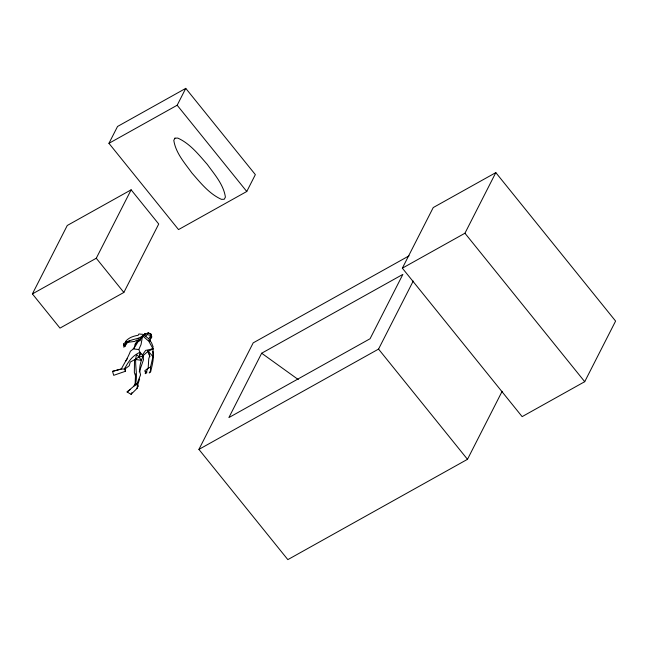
<?xml version="1.0" encoding="UTF-8"?>
<svg xmlns="http://www.w3.org/2000/svg" width="648" height="648" viewBox="0 0 648 648"><rect width="100%" height="100%" fill="white"/><g stroke="black" fill="none" stroke-linecap="round" stroke-linejoin="round"><path stroke-width="0.97" d="M152.839 351.305C154.281 358.393 152.167 365.026 150.628 371.96L149.218 372.924L150.441 371.012L150.538 367.124L152.985 356.667L153.066 348.843L148.748 341.156L142.601 335.883C137.19 340.532 127.057 338.045 125.202 346.559M149.315 340.079L150.603 338.855L151.154 334.255L148.449 332.845L145.541 334.036M135.116 384.774L135.545 373.937M144.755 370.786L148.181 368.169L148.765 358.773L149.656 356.019L147.59 350.892M144.869 335.227L145.087 333.599L143.969 335.121M143.184 355.533L147.809 351.564L153.066 348.843L145.646 350.39L142.746 354.448L143.151 356.181C140.365 361.786 138.607 368.761 140.567 374.868L137.165 383.341L127.089 391.951L131.082 394.316L137.02 388.46L137.384 386.208M124.497 369.352L129.276 365.731L130.24 362.07L135.165 359.389L141.159 360.312L139.061 356.91L140.017 352.293C132.54 355.566 128.596 361.276 124.934 368.169L125.566 371.231L113.684 375.33L112.558 371.361L121.322 369.004C124.4 363.083 128.102 357.485 130.426 351.167C136.234 347.644 137.522 340.2 142.601 335.883L141.013 344.639L138.793 349.547L140.017 352.293L143.151 356.181L143.492 359.681L139.263 371.911M146.691 371.563L144.901 371.701L146.934 372.689L145.184 373.694L146.691 371.563L147.388 368.809M134.055 348.559L135.189 344.153L137.83 340.07M152.458 348.292L153.179 346.939L151.575 342.881L148.789 338.783L150.676 335.453L147.169 334.595L145.427 336.66M137.506 385.455L139.628 379.023M144.026 336.02L145.087 333.599M137.02 388.46L138.113 386.087L137.165 383.341L133.893 386.087L135.667 383.195C138.032 373.58 133.966 363.787 136.542 354.586L139.061 356.91L143.151 356.181M131.082 394.316L131.876 392.607M129.268 340.767L126.927 341.861L125.809 343.918L125.785 341.164C128.912 337.584 133.593 335.964 138.17 335.3L138.858 333.979L143.022 334.36L148.789 338.783M108.945 143.329L117.539 126.473L185.765 88.371L255.353 174.628L246.767 191.492L178.532 229.586L108.945 143.329L177.171 105.235L185.765 88.371M32.4 293.909L67.262 225.48L131.131 189.823L158.72 224.014L123.857 292.442L59.989 328.107L32.4 293.909L96.269 258.252L131.131 189.823M502.151 391.287L467.483 459.319L287.842 559.629L198.912 449.404L253.19 342.873L409.058 255.839M261.671 353.225L228.882 417.579L370.073 338.742L402.862 274.388L261.671 353.225L298.266 379.558M402.351 268.175L433.237 207.562L495.817 172.619L615.6 321.076L584.715 381.688L522.134 416.632L402.351 268.175L464.94 233.231L495.817 172.619M198.912 449.404L378.554 349.094L413.221 281.062M140.859 353.419L139.061 356.91L135.165 359.389L134.492 361.244L134.347 372.446L135.44 375.751M127.381 342.387L134.752 341.407L136.809 340.087L139.855 340.872L142.601 335.883M112.558 371.361L121.322 369.004L124.376 369.068L124.934 368.169M125.493 361.471L127.47 358.482M150.603 338.855L151.818 337.025L151.154 334.255L147.752 333.072M147.169 334.595L148.449 332.845M135.189 344.153L137.862 341.48M123.703 343.902L124.505 346.421L124.926 344.59L123.889 347.304L123.703 343.902L126.174 341.512M143.718 335.381L144.804 334.352M149.332 341.35L150.514 340.33L149.008 340.362M127.089 391.951L130.288 389.48M125.574 344.185L126.862 343.375M148.181 368.169L150.538 367.124M151.122 349.248L153.066 348.843M133.391 348.908L138.793 349.547M136.153 384.353L138.113 386.087M147.882 350.771L152.985 356.667M464.94 233.231L584.715 381.688M378.554 349.094L467.483 459.319M177.171 105.235L246.767 191.492M96.269 258.252L123.857 292.442M138.21 338.345L139.855 340.872M124.376 369.068L125.566 371.231M149.243 353.938L149.907 356.675M174.952 138.154L173.802 140.308C175.649 152.912 184.704 162.996 191.913 173.008C200.564 182.849 209.191 193.849 221.43 199.341L224.257 199.268L225.407 197.114C223.56 184.51 214.504 174.425 207.295 164.414C198.644 154.572 190.018 143.573 177.779 138.081L174.952 138.154"/></g></svg>
